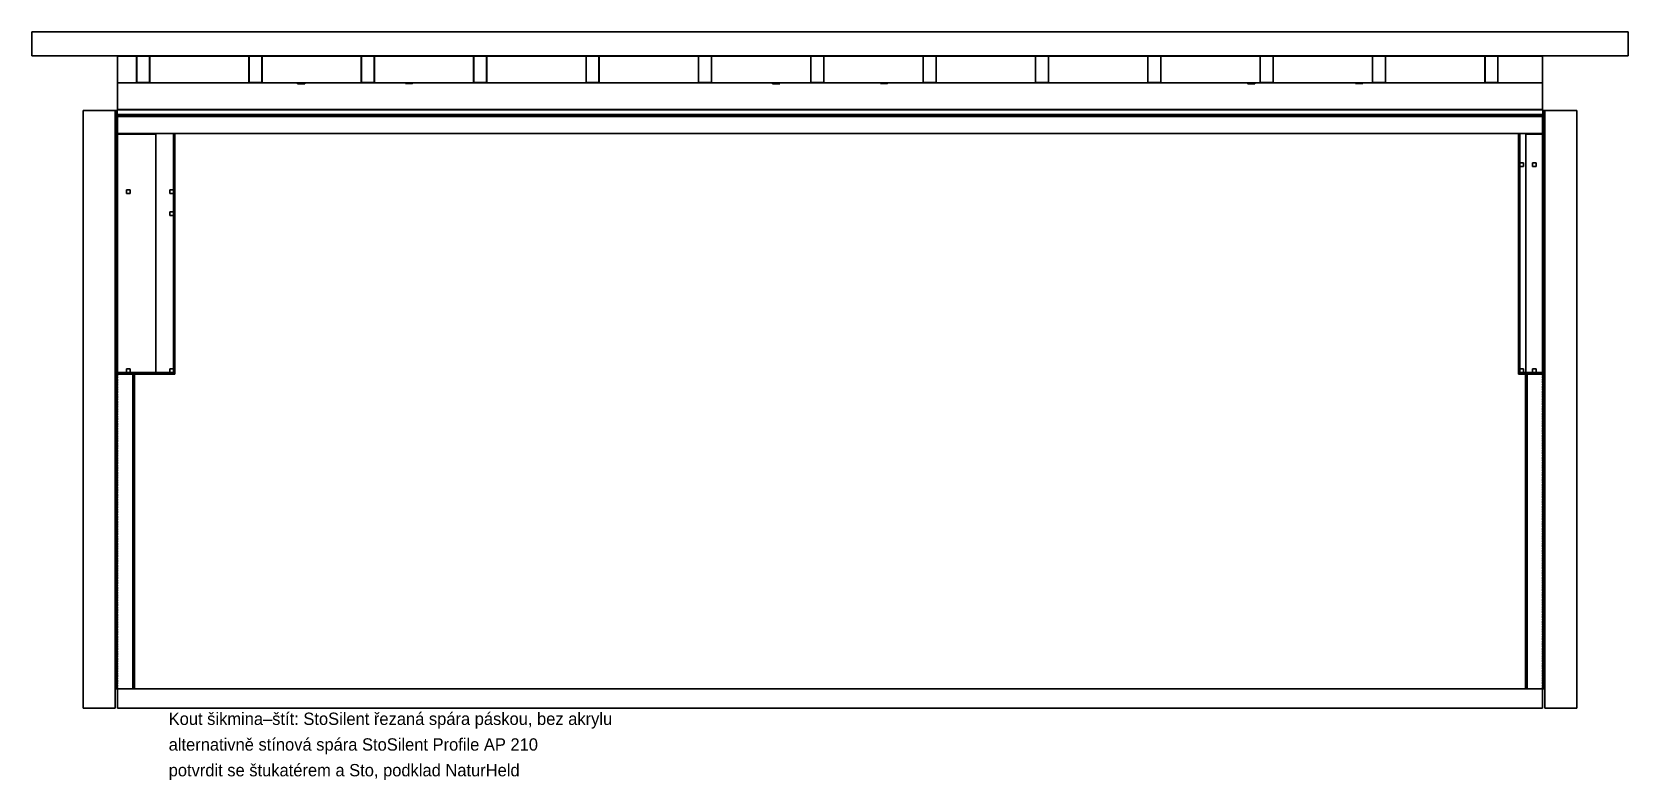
# Model space of a CAD drawing. Header units: millimetres. Extents: x -665 to 11765, y -709 to 5114.
import ezdxf

# ---------------------------------------------------------------- set-up
doc = ezdxf.new("R2010")
doc.units = ezdxf.units.MM
doc.linetypes.add('DASHED', pattern=[19.05, 12.7, -6.35])
for name, color, linetype, lineweight in [('bass_cd', 4, 'Continuous', 35), ('bass_gkb', 4, 'Continuous', 35), ('bass_mineral_wool', 3, 'Continuous', 35), ('floor', 2, 'Continuous', 35), ('masonry', 1, 'Continuous', 35), ('plaster', 2, 'Continuous', 35), ('plenum_wool', 3, 'Continuous', 35), ('pocket_frame', 2, 'DASHED', 35), ('racking_strap', 4, 'Continuous', 35), ('rafters', 2, 'Continuous', 35), ('roofing', 1, 'Continuous', 35), ('slope_foil', 4, 'Continuous', 35), ('slope_gkf', 4, 'Continuous', 35), ('slope_naturheld_140', 5, 'Continuous', 35), ('wall_gkf', 4, 'Continuous', 35)]:
    doc.layers.add(name, color=color, linetype=linetype, lineweight=lineweight)
doc.layers.add('NOTES', color=7, linetype='Continuous')

msp = doc.modelspace()

# ---------------------------------------------------------------- linework, layer by layer
at = {"layer": 'bass_cd'}
for p, q in [((10950, 4094), (10922, 4094)), ((10922, 4094), (10922, 4067)), ((10922, 4067), (10950, 4067)), ((10950, 4067), (10950, 4094)), ((11048, 4094), (11021, 4094)), ((11021, 4094), (11021, 4067)), ((11021, 4067), (11048, 4067)), ((11048, 4067), (11048, 4094)), ((99, 3884), (72, 3884)), ((72, 3884), (72, 3857)), ((72, 3857), (99, 3857)), ((99, 3857), (99, 3884)), ((438, 3884), (410, 3884)), ((410, 3884), (410, 3857)), ((410, 3857), (438, 3857)), ((438, 3857), (438, 3884)), ((438, 3714), (410, 3714)), ((410, 3714), (410, 3686)), ((410, 3686), (438, 3686)), ((438, 3686), (438, 3714)), ((99, 2491), (72, 2491)), ((72, 2491), (72, 2464)), ((99, 2464), (99, 2491)), ((438, 2491), (410, 2491)), ((410, 2491), (410, 2464)), ((438, 2464), (438, 2491)), ((10950, 2491), (10922, 2491)), ((10922, 2491), (10922, 2464)), ((10950, 2464), (10950, 2491)), ((11048, 2491), (11021, 2491)), ((11021, 2491), (11021, 2464)), ((11048, 2464), (11048, 2491)), ((72, 2464), (99, 2464)), ((410, 2464), (438, 2464)), ((10922, 2464), (10950, 2464)), ((11021, 2464), (11048, 2464))]:
    msp.add_line(p, q, dxfattribs=at)
at = {"layer": 'bass_gkb'}
for p, q in [((438, 4319), (438, 2451)), ((449, 4319), (438, 4319)), ((449, 2451), (449, 4319)), ((10911, 4319), (10911, 2451)), ((10922, 4319), (10911, 4319)), ((10922, 2451), (10922, 4319)), ((438, 2463), (1, 2463)), ((1, 2463), (1, 2451)), ((1, 2451), (438, 2451)), ((438, 2451), (438, 2463)), ((438, 2451), (449, 2451)), ((10911, 2451), (10922, 2451)), ((11099, 2463), (10922, 2463)), ((10922, 2463), (10922, 2451)), ((10922, 2451), (11099, 2451)), ((11099, 2451), (11099, 2463))]:
    msp.add_line(p, q, dxfattribs=at)
at = {"layer": 'bass_mineral_wool'}
for p, q in [((1, 4319), (1, 2464)), ((299, 4319), (1, 4319)), ((299, 2464), (299, 4319)), ((10970, 4319), (10970, 2464)), ((11099, 4319), (10970, 4319)), ((11099, 2464), (11099, 4319)), ((11021, 4067), (11021, 4094)), ((11021, 4094), (11048, 4094)), ((11048, 4067), (11021, 4067)), ((11048, 4094), (11048, 4067)), ((72, 3857), (72, 3884)), ((72, 3884), (99, 3884)), ((99, 3857), (72, 3857)), ((99, 3884), (99, 3857)), ((72, 2491), (99, 2491)), ((72, 2464), (72, 2491)), ((99, 2491), (99, 2464)), ((11021, 2491), (11048, 2491)), ((11021, 2464), (11021, 2491)), ((11048, 2491), (11048, 2464)), ((1, 2464), (72, 2464)), ((99, 2464), (299, 2464)), ((10970, 2464), (11021, 2464)), ((11048, 2464), (11099, 2464))]:
    msp.add_line(p, q, dxfattribs=at)
at = {"layer": 'floor'}
for p, q in [((11099, 0), (1, 0)), ((1, 0), (1, -150)), ((11099, -150), (11099, 0)), ((1, -150), (11099, -150))]:
    msp.add_line(p, q, dxfattribs=at)
at = {"layer": 'masonry'}
for p, q in [((-265, 4501), (-265, -150)), ((-16, 4501), (-265, 4501)), ((-16, -150), (-16, 4501)), ((11116, 4501), (11116, -150)), ((11365, 4501), (11116, 4501)), ((11365, -150), (11365, 4501)), ((-265, -150), (-16, -150)), ((11116, -150), (11365, -150))]:
    msp.add_line(p, q, dxfattribs=at)
at = {"layer": 'plaster'}
for p, q in [((-15, 4501), (-15, 0)), ((-1, 4501), (-15, 4501)), ((-1, 0), (-1, 4501)), ((11101, 4501), (11101, 0)), ((11115, 4501), (11101, 4501)), ((11115, 0), (11115, 4501)), ((-15, 0), (-1, 0)), ((11101, 0), (11115, 0))]:
    msp.add_line(p, q, dxfattribs=at)
at = {"layer": 'plenum_wool'}
for p, q in [((1, 4926), (1, 4717)), ((150, 4926), (1, 4926)), ((150, 4717), (150, 4926)), ((252, 4926), (252, 4717)), ((1025, 4926), (252, 4926)), ((1025, 4717), (1025, 4926)), ((1127, 4926), (1127, 4717)), ((1900, 4926), (1127, 4926)), ((1900, 4717), (1900, 4926)), ((2002, 4926), (2002, 4717)), ((2775, 4926), (2002, 4926)), ((2775, 4717), (2775, 4926)), ((2877, 4926), (2877, 4717)), ((3650, 4926), (2877, 4926)), ((3650, 4717), (3650, 4926)), ((3752, 4926), (3752, 4717)), ((4525, 4926), (3752, 4926)), ((4525, 4717), (4525, 4926)), ((4627, 4926), (4627, 4717)), ((5400, 4926), (4627, 4926)), ((5400, 4717), (5400, 4926)), ((5502, 4926), (5502, 4717)), ((6275, 4926), (5502, 4926)), ((6275, 4717), (6275, 4926)), ((6377, 4926), (6377, 4717)), ((7150, 4926), (6377, 4926)), ((7150, 4717), (7150, 4926)), ((7252, 4926), (7252, 4717)), ((8025, 4926), (7252, 4926)), ((8025, 4717), (8025, 4926)), ((8127, 4926), (8127, 4717)), ((8900, 4926), (8127, 4926)), ((8900, 4717), (8900, 4926)), ((9002, 4926), (9002, 4717)), ((9775, 4926), (9002, 4926)), ((9775, 4717), (9775, 4926)), ((9877, 4926), (9877, 4717)), ((10650, 4926), (9877, 4926)), ((10650, 4717), (10650, 4926)), ((10752, 4926), (10752, 4717)), ((11099, 4926), (10752, 4926)), ((11099, 4717), (11099, 4926)), ((1, 4717), (1, 4511)), ((11099, 4717), (1, 4717)), ((1, 4717), (150, 4717)), ((252, 4717), (1025, 4717)), ((1127, 4717), (1900, 4717)), ((1402, 4712), (1459, 4712)), ((1404, 4709), (1402, 4712)), ((1461, 4709), (1404, 4709)), ((1459, 4712), (1461, 4709)), ((2002, 4717), (2775, 4717)), ((2243, 4713), (2245, 4715)), ((2300, 4713), (2243, 4713)), ((2245, 4715), (2302, 4715)), ((2302, 4715), (2300, 4713)), ((2877, 4717), (3650, 4717)), ((3752, 4717), (4525, 4717)), ((4627, 4717), (5400, 4717)), ((5102, 4712), (5158, 4712)), ((5103, 4709), (5102, 4712)), ((5160, 4709), (5103, 4709)), ((5158, 4712), (5160, 4709)), ((5502, 4717), (6275, 4717)), ((5943, 4713), (5944, 4715)), ((5999, 4713), (5943, 4713)), ((5944, 4715), (6001, 4715)), ((6001, 4715), (5999, 4713)), ((6377, 4717), (7150, 4717)), ((7252, 4717), (8025, 4717)), ((8127, 4717), (8900, 4717)), ((8801, 4712), (8858, 4712)), ((8803, 4709), (8801, 4712)), ((8859, 4709), (8803, 4709)), ((8858, 4712), (8859, 4709)), ((9002, 4717), (9775, 4717)), ((9642, 4713), (9644, 4715)), ((9699, 4713), (9642, 4713)), ((9644, 4715), (9700, 4715)), ((9700, 4715), (9699, 4713)), ((9877, 4717), (10650, 4717)), ((10752, 4717), (11099, 4717)), ((11099, 4511), (11099, 4717)), ((1, 4511), (11099, 4511))]:
    msp.add_line(p, q, dxfattribs=at)
at = {"layer": 'pocket_frame'}
for p, q in [((120, 2450), (1, 2450)), ((1, 2450), (1, 1)), ((120, 1), (120, 2450)), ((11099, 2450), (10980, 2450)), ((10980, 2450), (10980, 1)), ((11099, 1), (11099, 2450)), ((1, 1), (120, 1)), ((10980, 1), (11099, 1))]:
    msp.add_line(p, q, dxfattribs=at)
at = {"layer": 'racking_strap'}
for p, q in [((1402, 4712), (1404, 4709)), ((1459, 4712), (1402, 4712)), ((1404, 4709), (1461, 4709)), ((1461, 4709), (1459, 4712)), ((2245, 4715), (2243, 4713)), ((2243, 4713), (2300, 4713)), ((2302, 4715), (2245, 4715)), ((2300, 4713), (2302, 4715)), ((5102, 4712), (5103, 4709)), ((5158, 4712), (5102, 4712)), ((5103, 4709), (5160, 4709)), ((5160, 4709), (5158, 4712)), ((5944, 4715), (5943, 4713)), ((5943, 4713), (5999, 4713)), ((6001, 4715), (5944, 4715)), ((5999, 4713), (6001, 4715)), ((8801, 4712), (8803, 4709)), ((8858, 4712), (8801, 4712)), ((8803, 4709), (8859, 4709)), ((8859, 4709), (8858, 4712)), ((9644, 4715), (9642, 4713)), ((9642, 4713), (9699, 4713)), ((9700, 4715), (9644, 4715)), ((9699, 4713), (9700, 4715))]:
    msp.add_line(p, q, dxfattribs=at)
at = {"layer": 'rafters'}
for p, q in [((151, 4926), (151, 4719)), ((251, 4926), (151, 4926)), ((251, 4719), (251, 4926)), ((1026, 4926), (1026, 4719)), ((1126, 4926), (1026, 4926)), ((1126, 4719), (1126, 4926)), ((1901, 4926), (1901, 4719)), ((2001, 4926), (1901, 4926)), ((2001, 4719), (2001, 4926)), ((2776, 4926), (2776, 4719)), ((2876, 4926), (2776, 4926)), ((2876, 4719), (2876, 4926)), ((3651, 4926), (3651, 4719)), ((3751, 4926), (3651, 4926)), ((3751, 4719), (3751, 4926)), ((4526, 4926), (4526, 4719)), ((4626, 4926), (4526, 4926)), ((4626, 4719), (4626, 4926)), ((5401, 4926), (5401, 4719)), ((5501, 4926), (5401, 4926)), ((5501, 4719), (5501, 4926)), ((6276, 4926), (6276, 4719)), ((6376, 4926), (6276, 4926)), ((6376, 4719), (6376, 4926)), ((7151, 4926), (7151, 4719)), ((7251, 4926), (7151, 4926)), ((7251, 4719), (7251, 4926)), ((8026, 4926), (8026, 4719)), ((8126, 4926), (8026, 4926)), ((8126, 4719), (8126, 4926)), ((8901, 4926), (8901, 4719)), ((9001, 4926), (8901, 4926)), ((9001, 4719), (9001, 4926)), ((9776, 4926), (9776, 4719)), ((9876, 4926), (9776, 4926)), ((9876, 4719), (9876, 4926)), ((10651, 4926), (10651, 4719)), ((10751, 4926), (10651, 4926)), ((10751, 4719), (10751, 4926)), ((151, 4719), (251, 4719)), ((1026, 4719), (1126, 4719)), ((1901, 4719), (2001, 4719)), ((2776, 4719), (2876, 4719)), ((3651, 4719), (3751, 4719)), ((4526, 4719), (4626, 4719)), ((5401, 4719), (5501, 4719)), ((6276, 4719), (6376, 4719)), ((7151, 4719), (7251, 4719)), ((8026, 4719), (8126, 4719)), ((8901, 4719), (9001, 4719)), ((9776, 4719), (9876, 4719)), ((10651, 4719), (10751, 4719))]:
    msp.add_line(p, q, dxfattribs=at)
at = {"layer": 'roofing'}
for p, q in [((-665, 5114), (-665, 4928)), ((11765, 5114), (-665, 5114)), ((11765, 4928), (11765, 5114)), ((-665, 4928), (11765, 4928))]:
    msp.add_line(p, q, dxfattribs=at)
at = {"layer": 'slope_foil'}
for p, q in [((11099, 4509), (1, 4509)), ((1, 4509), (1, 4508)), ((1, 4508), (11099, 4508)), ((11099, 4508), (11099, 4509))]:
    msp.add_line(p, q, dxfattribs=at)
at = {"layer": 'slope_gkf'}
for p, q in [((1, 4472), (1, 4457)), ((11099, 4472), (1, 4472)), ((1, 4457), (11099, 4457)), ((11099, 4457), (11099, 4472))]:
    msp.add_line(p, q, dxfattribs=at)
at = {"layer": 'slope_naturheld_140'}
for p, q in [((1, 4455), (1, 4322)), ((11099, 4455), (1, 4455)), ((11099, 4322), (11099, 4455)), ((1, 4322), (11099, 4322))]:
    msp.add_line(p, q, dxfattribs=at)
at = {"layer": 'wall_gkf'}
for p, q in [((134, 2450), (121, 2450)), ((121, 2450), (121, 1)), ((134, 1), (134, 2450)), ((10979, 2450), (10966, 2450)), ((10966, 2450), (10966, 1)), ((10979, 1), (10979, 2450)), ((121, 1), (134, 1)), ((10966, 1), (10979, 1))]:
    msp.add_line(p, q, dxfattribs=at)

# ---------------------------------------------------------------- texts
at = {"layer": 'NOTES'}
for s, p in [('Kout šikmina–štít: StoSilent řezaná spára páskou, bez akrylu', (400, -280)), ('alternativně stínová spára StoSilent Profile AP 210', (400, -480)), ('potvrdit se štukatérem a Sto, podklad NaturHeld', (400, -680))]:
    msp.add_text(s, height=96, dxfattribs=at).set_placement(p)

doc.saveas('drawing.dxf')
